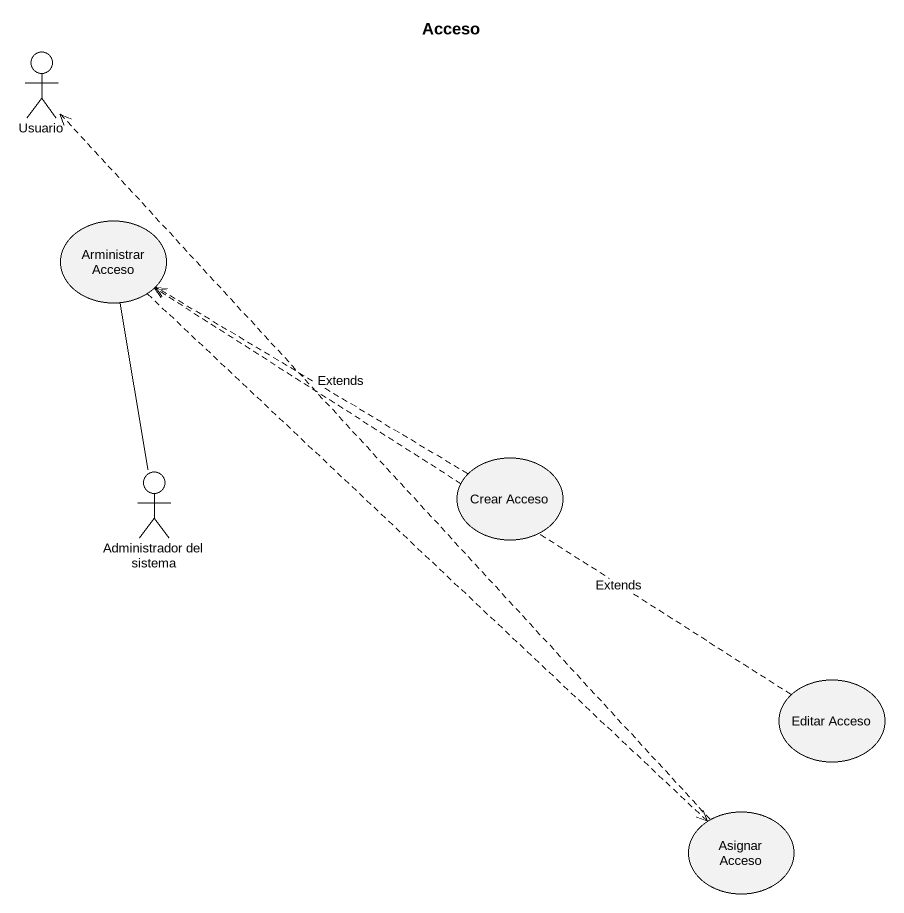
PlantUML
@startuml
title Acceso
actor Usuario
usecase "Arministrar Acceso" as Arministrar_Acceso
actor "Administrador del sistema" as Administrador_del_sistema
usecase "Crear Acceso" as Crear_Acceso
usecase "Editar Acceso" as Editar_Acceso
usecase "Asignar Acceso" as Asignar_Acceso
Arministrar_Acceso ..> Asignar_Acceso
Administrador_del_sistema -up- Arministrar_Acceso
Crear_Acceso .left.> Arministrar_Acceso : Extends
Editar_Acceso .up.> Arministrar_Acceso : Extends
Asignar_Acceso .up.> Usuario
@enduml
